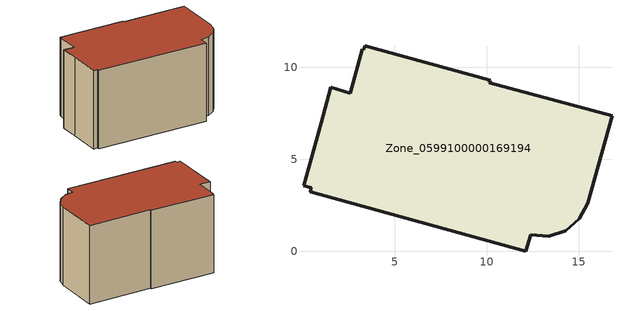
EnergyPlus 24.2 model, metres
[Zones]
Zone_0599100000169194
 floor ground (C_G): 10.14,9.14 16.8,7.37 15.49,2.62 15.02,1.77 14.28,1.13 13.36,0.82 12.39,0.89 12.13,0 0.43,3.24 0.47,3.45 0.06,3.56 1.01,6.97 1.53,8.92 2.59,8.58 3.25,10.97 3.33,10.95 3.39,11.17 10.18,9.29 z0
 wall outside (C_F): 0.47,3.45 0.43,3.24 12.13,0 12.39,0.89 13.36,0.82 14.28,1.13 15.02,1.77 15.49,2.62 16.8,7.37 10.14,9.14 10.18,9.29 3.39,11.17 3.33,10.95 3.25,10.97 2.59,8.58 1.53,8.92 1.01,6.97 0.06,3.56 0.47,3.45 z0:8.37
 roof outside (C_R): 3.25,10.97 2.59,8.58 1.53,8.92 1.01,6.97 0.06,3.56 0.47,3.45 0.43,3.24 12.13,0 12.39,0.89 13.36,0.82 14.28,1.13 15.02,1.77 15.49,2.62 16.8,7.37 10.14,9.14 10.18,9.29 3.39,11.17 3.33,10.95 z8.37
[BUILDING]
Pand.0599100000169194: North Axis=0; Terrain=City; Loads Convergence Tolerance Value=0.04; Temperature Convergence Tolerance Value=0.4; Solar Distribution=FullExterior; Maximum Number of Warmup Days=25; Minimum Number of Warmup Days=1
[Site:Location]
Rotterdam.The.Hague.AP_ZH_NLD Design_Conditions: Latitude=51.96; Longitude=4.45; Time Zone=1; Elevation=-4.5
[SITE:GROUNDTEMPERATURE:BUILDINGSURFACE]
18, 18, 18, 18, 18, 18, 18, 18, 18, 18, 18, 18
[MATERIAL] Thermal Absorptance=0.9; Solar Absorptance=0.7; Visible Absorptance=0.7
Name | Roughness | Thickness | Conductivity | Density | Specific Heat
G.D.1992-2005 | MediumSmooth | 0.15 | 0.06 | 540 | 1210
F.D.1992-2005 | Rough | 0.3 | 0.12 | 1920 | 840
R.D.1992-2005 | MediumRough | 0.2 | 0.08 | 1500 | 1000
[CONSTRUCTION]
C_G: G.D.1992-2005
C_F: F.D.1992-2005
C_R: R.D.1992-2005
[ZONE]
Zone_0599100000169194: Type=1; Multiplier=1; Ceiling Height=Autocalculate; Volume=Autocalculate; Floor Area=autocalculate; Part of Total Floor Area=Yes
[ZONEINFILTRATION:DESIGNFLOWRATE]
Infil_Zone_0599100000169194: Zone or ZoneList or Space or SpaceList=Zone_0599100000169194; Schedule=AlwaysOn; Design Flow Rate Calculation Method=Flow/Area; Flow Rate per Floor Area=0.0021; Constant Term Coefficient=1; Temperature Term Coefficient=0; Velocity Term Coefficient=0; Velocity Squared Term Coefficient=0
[HVACTEMPLATE:ZONE:IDEALLOADSAIRSYSTEM]
Zone_0599100000169194: Maximum Heating Supply Air Temperature=50; Minimum Cooling Supply Air Temperature=13; Maximum Heating Supply Air Humidity Ratio=0.0156; Minimum Cooling Supply Air Humidity Ratio=0.0077; Heating Limit=NoLimit; Cooling Limit=NoLimit; Dehumidification Control Type=ConstantSensibleHeatRatio; Cooling Sensible Heat Ratio=0.7; Dehumidification Setpoint=60; Humidification Control Type=None; Humidification Setpoint=30; Outdoor Air Method=None; Outdoor Air Flow Rate per Person=0.00944; Outdoor Air Flow Rate per Zone Floor Area=0; Outdoor Air Flow Rate per Zone=0; Demand Controlled Ventilation Type=None; Outdoor Air Economizer Type=NoEconomizer; Heat Recovery Type=None; Sensible Heat Recovery Effectiveness=0.7; Latent Heat Recovery Effectiveness=0.65
[ZONECONTROL:THERMOSTAT]
ThermostatControl_Zone_0599100000169194: Zone or ZoneList=Zone_0599100000169194; Control Type Schedule=DualSetpointControlType; Control 1=Thermostat_Zone_0599100000169194; Temperature Difference Between Cutout And Setpoint=0
[THERMOSTATSETPOINT:DUALSETPOINT]
Thermostat_Zone_0599100000169194: Heating Setpoint Temperature Schedule=HeatingSetpoint_Zone_0599100000169194; Cooling Setpoint Temperature Schedule=CoolingSetpoint_Zone_0599100000169194
[SCHEDULE:COMPACT]
HeatingSetpoint_Zone_0599100000169194: Through: 12/31, For: AllDays, Until: 24:00, 21
CoolingSetpoint_Zone_0599100000169194: Through: 12/31, For: AllDays, Until: 24:00, 24
DualSetpointControlType: Through: 12/31, For: AllDays, Until: 24:00, 4
AlwaysOn: Through: 12/31, For: AllDays, Until: 24:00, 1
